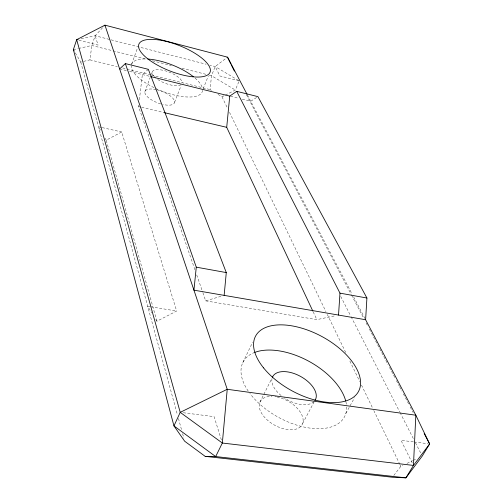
<?xml version="1.0" encoding="UTF-8"?>
<svg xmlns="http://www.w3.org/2000/svg" width="503" height="503" viewBox="0 0 503 503"><rect width="100%" height="100%" fill="white"/><g stroke="black" fill="none" stroke-linecap="round" stroke-linejoin="round"><path stroke-width="0.38" stroke-dasharray="2.52 1.89" d="M211.411 90.402L210.091 89.597L211.505 75.727L215.202 66.547L227.526 57.166M194.925 269.721L138.545 106.611L138.727 105.083M139.369 99.732L142.374 74.532L148.347 69.32M83.567 61.397L89.918 59.857L91.829 45.477L95.155 35.757L104.423 25.71M131.679 64.082L137.64 47.672M144.864 91.722L150.259 77.286M151.34 74.4L152.151 72.231M174.604 102.291L181.017 85.85M203.143 88.868L208.368 75.84M225.325 95.117L235.341 90.05L239.164 80.857L215.202 66.547L209.883 65.183M242.836 362.531L252.6 342.266M259.9 402.193L271.752 378.57M302.668 423.463L314.023 402.092M345.838 413.472L354.552 397.703M393.824 475.429L400.822 466.363L402.897 465.363M256.605 97.475L250.727 101.279L241.729 99.06M156.917 321.21L106.202 140.186L121.688 131.981L176.66 311.036L156.917 321.21L155.314 318.619M218.025 94.407L221.993 96.809L224.659 95.457M407.04 463.37L412.567 460.71M413.259 460.377L416.717 458.711M202.872 292.708L205.689 300.863L221.194 296.248M75.312 52.897L80.744 62.083L82.863 61.567M73.369 49.615L77.802 48.621M78.537 48.458L91.829 45.477L112.282 50.646M81.121 38.737L95.155 35.757L110.352 39.655M205.689 300.863L316.846 319.65L335.532 315.695M183.293 412.737L214.096 416.635L221.421 440.094M413.365 441.867L400.973 440.301L412.422 463.332M414.139 441.967L428.078 443.734M149.982 306.679L147.693 306.302L151.705 312.784M150.743 306.799L176.66 311.036M101.474 127.448L98.475 126.775L101.178 131.465M102.222 127.611L121.688 131.981M138.545 106.611L140.827 107.145M141.588 107.321L164.387 112.678M119.639 68.917L126.46 70.602M129.491 71.351L149.976 76.406M230.487 96.28L238.73 98.318M89.918 59.857L117.3 66.635M122.625 67.949L150.768 74.916M151.529 75.104L210.091 89.597M78.902 40.24L98.066 45.094L95.155 35.757M239.164 80.857L219.88 75.966L215.202 66.547M113.043 50.841L146.367 59.26M152.428 60.794L171.366 65.579M181.967 68.257L206.205 74.387M209.235 75.148L211.505 75.727L235.341 90.05M111.106 39.85L206.085 64.208M105.039 138.174L106.202 140.186M247.463 95.073L352.119 294.073M353.578 296.845L365.247 319.04M246.464 94.765L351.182 294.387M351.547 295.079L363.587 318.034M366.14 322.901L367.963 326.378M369.428 329.163L388.033 364.637M389.492 367.416L394.968 377.854M396.427 380.633L399.344 386.197M399.709 386.895L401.897 391.064M403.362 393.849L408.832 404.28M410.291 407.065L413.208 412.63M340.764 296.493L350.767 316.085M351.125 316.789L399.728 411.963M400.086 412.661L413.667 439.251M415.453 442.753L421.168 453.951M221.993 96.809L227.463 108.12M229.513 112.358L325.938 311.621M327.308 314.444L345.768 352.603M349.874 361.079L359.79 381.57M361.5 385.103L372.44 407.713M373.811 410.542L399.797 464.244M400.137 464.948L400.822 466.363M313.187 311.841L316.846 319.65M196.717 274.915L202.615 291.966M80.744 62.083L177.421 414.755M178.458 418.534L181.57 429.889M182.608 433.674L183.853 438.214M277.065 396.961A23.937 13.757 29 0 1 302.454 424.004A23.937 13.757 29 0 1 267.093 419.829A23.937 13.757 29 0 1 271.985 396.364M275.009 396.609A23.937 13.757 29 0 1 276.373 396.829M180.954 84.724A15.97 5.923 21.4 0 1 156.282 78.449M155.754 78.028A15.97 5.923 21.4 0 1 154.037 76.443M153.585 75.922A15.97 5.923 21.4 0 1 164.192 70.539A15.97 5.923 21.4 0 1 182.13 82.989M156.986 89.804A15.826 6.13 21.3 0 1 174.359 100.6A15.826 6.13 21.3 0 1 162.601 104.404M160.646 103.882A15.826 6.13 21.3 0 1 144.971 93.275A15.826 6.13 21.3 0 1 156.238 89.628M313.96 401.614A24.263 13.411 28.7 0 1 284.208 397.848M281.108 395.547A24.263 13.411 28.7 0 1 272.45 377.175M202.564 90.314A37.907 14.059 21.4 0 1 156.031 88.603M153.949 87.61A37.907 14.059 21.4 0 1 131.258 66.05M131.421 64.793A37.907 14.059 21.4 0 1 145.53 58.945M195.089 78.135A37.907 14.059 21.4 0 1 202.432 88.333M346.617 406.946A57.625 31.878 28.7 0 1 309.716 428.072A57.625 31.878 28.7 0 1 249.884 393.434M248.218 391.095A57.625 31.878 28.7 0 1 253.99 352.685M345.901 401.708A57.625 31.878 28.7 0 1 346.429 404.638"/><path stroke-width="0.75" d="M247.099 94.388L227.526 57.166L104.938 25.15L76.689 39.674L73.369 49.615L173.969 425.915L184.683 441.238L205.18 456.359L392.422 477.24L405.915 477.85L422.243 456.051L429.631 443.929L415.824 415.208L365.612 319.732L366.92 298.015L257.913 96.633L236.706 91.345L229.739 96.098L150.73 76.594M338.525 315.067L339.978 293.142L236.706 91.345M224.143 295.368L226.281 272.582L148.347 69.32L125.341 63.585L119.639 68.917M312.853 311.131L226.708 127.322L229.739 96.098M125.341 63.585L196.271 267.156L193.944 290.168L365.612 319.732M78.166 39.366L76.689 39.674L180.212 412.347L222.339 443.03L413.46 465.426L429.631 443.929L424.155 433.492M205.18 456.359L215.674 456.567L405.915 477.85L413.46 465.426L415.824 415.208L227.23 389.284L180.212 412.347L173.969 425.915L215.674 456.567L222.339 443.03L227.23 389.284L104.938 25.15M196.271 267.156L226.281 272.582M339.978 293.142L366.92 298.015M164.387 112.678L226.708 127.322M73.369 49.615L74.148 50.929M227.526 57.166L230.946 64.133M231.631 65.528L234.373 71.099M272.45 377.175A24.263 13.411 28.7 0 1 300.599 376.445A24.263 13.411 28.7 0 1 314.891 400.526M147.794 59.04A37.907 14.059 21.4 0 1 193.341 76.682M254.738 352.396A57.625 31.878 28.7 0 1 308.188 360.915A57.625 31.878 28.7 0 1 345.712 400.96M148.328 59.266A38.259 13.537 21.5 0 0 208.902 73.979A38.259 13.537 21.5 0 0 166.185 41.391A38.259 13.537 21.5 0 0 148.328 59.266M263.566 367.882A58.43 30.991 28.3 0 0 355.778 395.182A58.43 30.991 28.3 0 0 301.831 328.182A58.43 30.991 28.3 0 0 263.566 367.882"/></g></svg>
